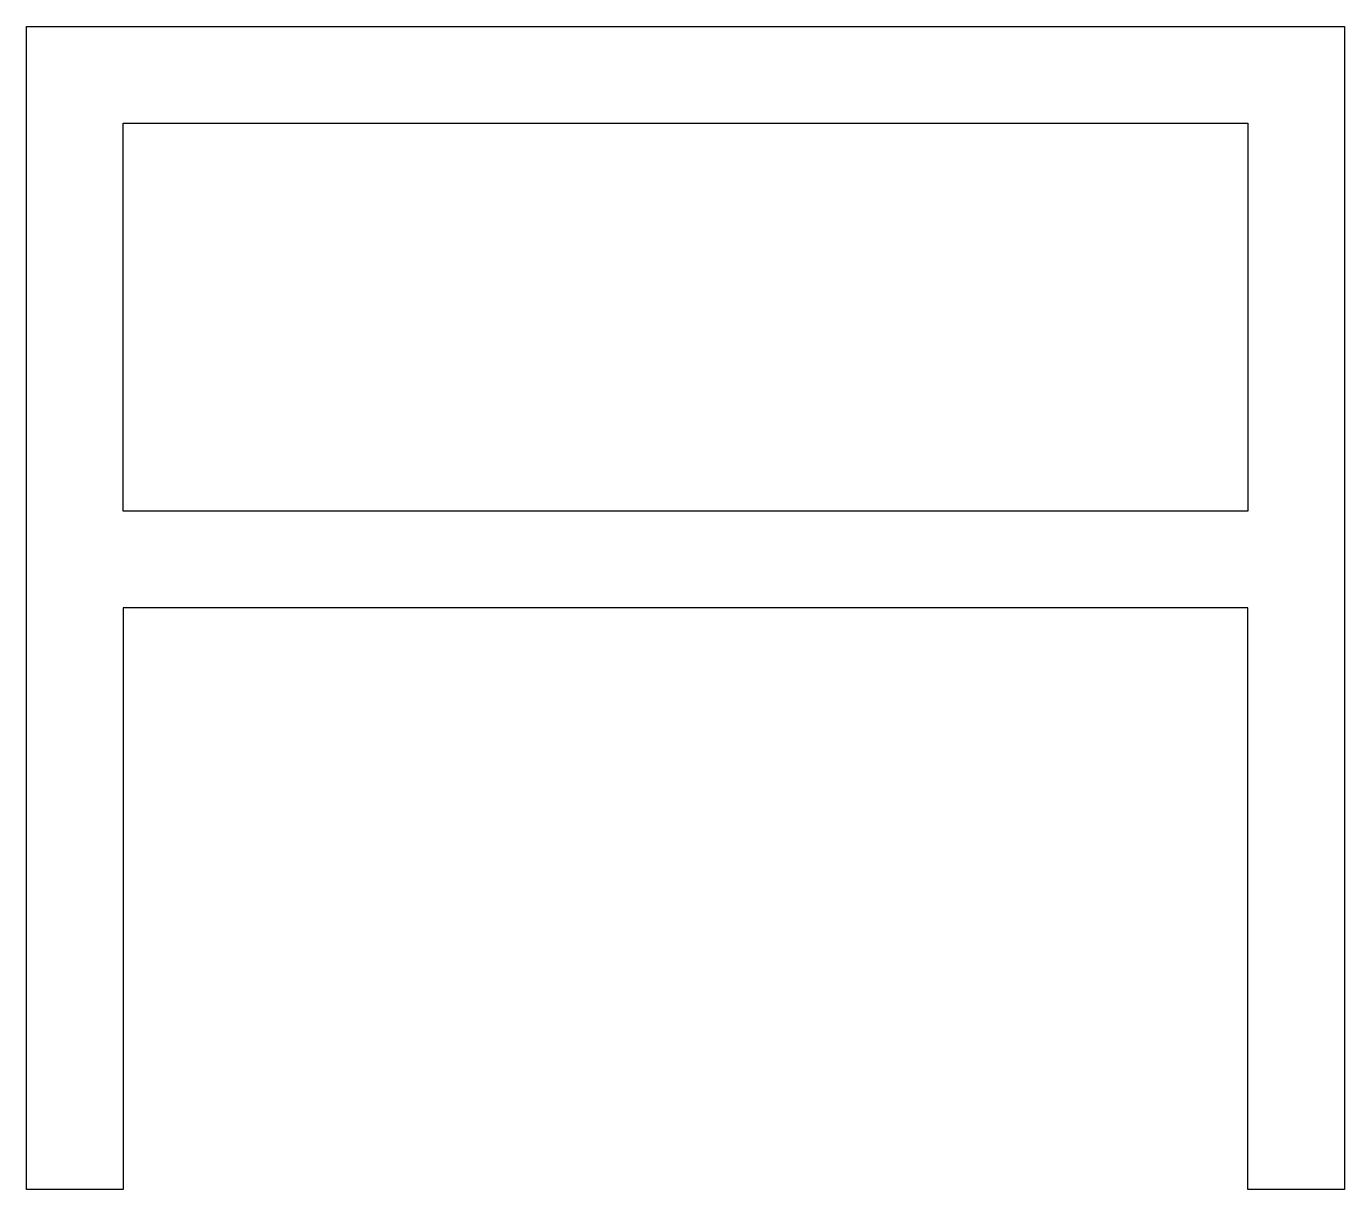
# Model space of a CAD drawing. Extents: x 240.3 to 274.3, y 231.5 to 261.5.
import ezdxf

# ---------------------------------------------------------------- set-up
doc = ezdxf.new("R2010")
doc.units = 0
doc.layers.add('ANA', color=220, linetype='CONTINUOUS')

msp = doc.modelspace()

# ---------------------------------------------------------------- linework, layer by layer
at = {"layer": 'ANA'}
for points in [[(242.791, 231.517), (240.291, 231.517), (240.291, 261.517), (257.291, 261.517), (274.291, 261.517), (274.291, 231.517), (271.791, 231.517), (271.791, 246.517), (257.291, 246.517), (242.791, 246.517)], [(257.291, 259.017), (271.791, 259.017), (271.791, 249.017), (257.291, 249.017), (242.791, 249.017), (242.791, 259.017)]]:
    msp.add_lwpolyline(points, close=True, dxfattribs=at)

doc.saveas('drawing.dxf')
